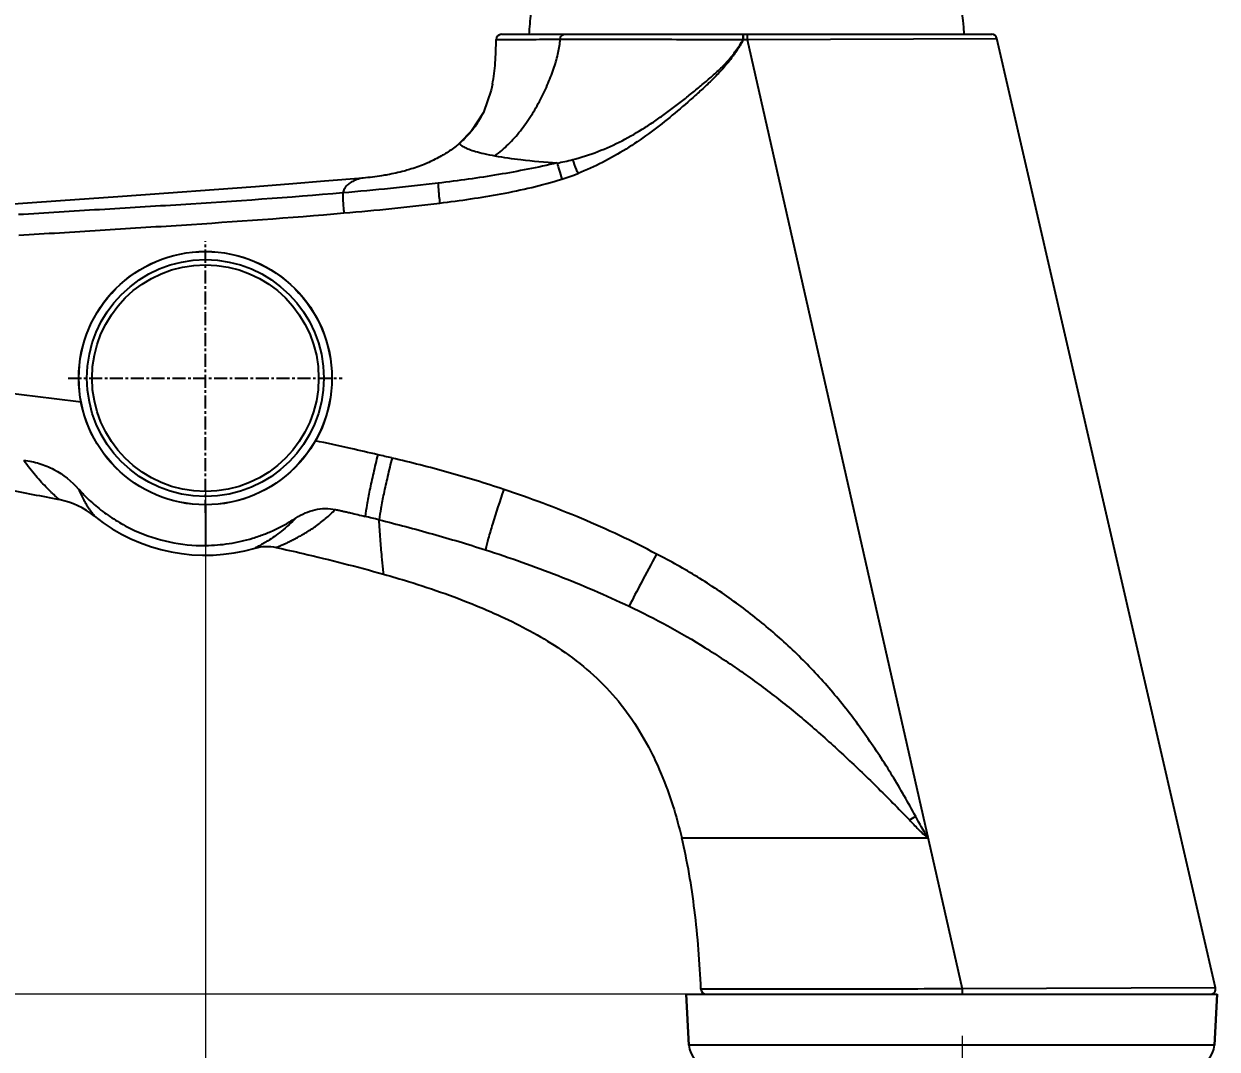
# Model space of a CAD drawing. Header units: millimetres. Extents: x 1091 to 1735, y 843 to 1297.
# Drawn here: x 1424.9 to 1539.6, y 1120.1 to 1218.5 of the extents above; entities that cross this region are included whole.
import ezdxf

# ---------------------------------------------------------------- set-up
doc = ezdxf.new("R2010")
doc.units = ezdxf.units.MM
doc.linetypes.add('CENTER', pattern=[2, 1.25, -0.25, 0.25, -0.25])
doc.layers.add('02___PRT_ALL_AXES', color=7, linetype='Continuous')
doc.styles.add('Daelim Dimension', font='')
doc.styles.get('Daelim Dimension').set_extended_font_data('나눔고딕')
doc.dimstyles.new('DEFAULT', dxfattribs={"dimscale": 2, "dimtxt": 2, "dimasz": 2, "dimexe": 0, "dimexo": 2, "dimgap": 1, "dimtad": 1, "dimdec": 1, "dimzin": 9, "dimdsep": 46, "dimtxsty": 'Daelim Dimension', "dimcen": 0.5, "dimclrd": 252, "dimclre": 252, "dimclrt": 3, "dimadec": 1, "dimazin": 0, "dimtfac": 1, "dimtdec": 1, "dimtix": 1, "dimtmove": 0, "dimatfit": 3, "dimfxl": 1, "dimtolj": 1, "dimtzin": 1, "dimlwd": 9, "dimlwe": 9, "dimarcsym": 0})

# ---------------------------------------------------------------- blocks, each defined once
blk = doc.blocks.new('*D3')
at = {"color": 5, "lineweight": 9, "transparency": 16777216}
for p, q in [((1400.37, 1261.49), (1329.01, 1261.49)), ((1329.01, 1129.39), (1329.01, 1257.49)), ((1535.55, 1125.39), (1329.01, 1125.39))]:
    blk.add_line(p, q, dxfattribs=at)
at = {"color": 5, "transparency": 16777216}
for points in [[(1328.35, 1257.49), (1329.68, 1257.49), (1329.01, 1261.49)], [(1328.35, 1129.39), (1329.68, 1129.39), (1329.01, 1125.39)]]:
    blk.add_solid(points, dxfattribs=at)
at = {"layer": 'Defpoints', "color": 0, "transparency": 16777216}
for p in [(1329.01, 1261.49), (1404.37, 1261.49), (1539.55, 1125.39)]:
    blk.add_point(p, dxfattribs=at)
at = {"color": 7, "transparency": 16777216, "insert": (1321.56, 1193.44), "char_height": 10, "attachment_point": 5, "rotation": 90, "style": 'Daelim Dimension'}
blk.add_mtext('\\A1;136', dxfattribs=at)
blk = doc.blocks.new('*D4')
at = {"color": 5, "lineweight": 9, "transparency": 16777216}
for p, q in [((1442.38, 1173.94), (1442.38, 1103.6)), ((1515.05, 1121.39), (1515.05, 1103.6)), ((1511.05, 1103.6), (1446.38, 1103.6))]:
    blk.add_line(p, q, dxfattribs=at)
at = {"color": 5, "transparency": 16777216}
for points in [[(1446.38, 1104.27), (1446.38, 1102.93), (1442.38, 1103.6)], [(1511.05, 1104.27), (1511.05, 1102.93), (1515.05, 1103.6)]]:
    blk.add_solid(points, dxfattribs=at)
at = {"layer": 'Defpoints', "color": 0, "transparency": 16777216}
for p in [(1442.38, 1177.94), (1515.05, 1125.39), (1442.38, 1103.6)]:
    blk.add_point(p, dxfattribs=at)
at = {"color": 7, "transparency": 16777216, "insert": (1478.72, 1111.05), "char_height": 10, "attachment_point": 5, "style": 'Daelim Dimension'}
blk.add_mtext('\\A1;73', dxfattribs=at)
blk = doc.blocks.new('*D5')
at = {"color": 5, "lineweight": 9, "transparency": 16777216}
for p, q in [((1442.38, 1167.6), (1442.38, 1103.6)), ((1401.54, 1164.71), (1401.54, 1103.6)), ((1438.38, 1103.6), (1405.54, 1103.6))]:
    blk.add_line(p, q, dxfattribs=at)
at = {"color": 5, "transparency": 16777216}
for points in [[(1405.54, 1104.27), (1405.54, 1102.93), (1401.54, 1103.6)], [(1438.38, 1104.27), (1438.38, 1102.93), (1442.38, 1103.6)]]:
    blk.add_solid(points, dxfattribs=at)
at = {"layer": 'Defpoints', "color": 0, "transparency": 16777216}
for p in [(1442.38, 1171.6), (1401.54, 1168.71), (1401.54, 1103.6)]:
    blk.add_point(p, dxfattribs=at)
at = {"color": 7, "transparency": 16777216, "insert": (1421.96, 1110.94), "char_height": 10, "attachment_point": 5, "style": 'Daelim Dimension'}
blk.add_mtext('\\A1;41', dxfattribs=at)
blk = doc.blocks.new('*D7')
at = {"color": 5, "lineweight": 9, "transparency": 16777216}
for p, q in [((1397.48, 1168.72), (1354.37, 1168.72)), ((1354.37, 1164.72), (1354.37, 1129.39)), ((1487.29, 1125.39), (1354.37, 1125.39))]:
    blk.add_line(p, q, dxfattribs=at)
at = {"color": 5, "transparency": 16777216}
for points in [[(1353.7, 1164.72), (1355.04, 1164.72), (1354.37, 1168.72)], [(1353.7, 1129.39), (1355.04, 1129.39), (1354.37, 1125.39)]]:
    blk.add_solid(points, dxfattribs=at)
at = {"layer": 'Defpoints', "color": 0, "transparency": 16777216}
for p in [(1401.48, 1168.72), (1354.37, 1125.39), (1491.29, 1125.39)]:
    blk.add_point(p, dxfattribs=at)
at = {"color": 7, "transparency": 16777216, "insert": (1346.92, 1147.06), "char_height": 10, "attachment_point": 5, "rotation": 90, "style": 'Daelim Dimension'}
blk.add_mtext('\\A1;43', dxfattribs=at)

msp = doc.modelspace()

# ---------------------------------------------------------------- linework, layer by layer
at = {"color": 7, "linetype": 'Continuous'}
for p, q in [((1470.81, 1217.52), (1517.91, 1217.52)), ((1494.43, 1217.02), (1518.4, 1217.13)), ((1539.39, 1126.01), (1518.4, 1217.13)), ((1494.43, 1217.02), (1515.05, 1125.9)), ((1469.08, 1210.02), (1467.95, 1208.26)), ((1467.95, 1208.26), (1466.77, 1207.05)), ((1457.53, 1203.72), (1453.83, 1203.41)), ((1442.38, 1172.35), (1442.38, 1168.45)), ((1488.13, 1140.39), (1511.77, 1140.39)), ((1539.39, 1126.01), (1515.05, 1125.9)), ((1488.55, 1125.39), (1488.81, 1120.49)), ((1489.48, 1125.39), (1537.91, 1125.39)), ((1539.55, 1125.39), (1539.3, 1120.49)), ((1539.3, 1120.49), (1488.81, 1120.49))]:
    msp.add_line(p, q, dxfattribs=at)
at = {"color": 7, "linetype": 'CENTER'}
for p, q in [((1442.38, 1171.6), (1442.38, 1197.68)), ((1429.22, 1184.52), (1455.53, 1184.52))]:
    msp.add_line(p, q, dxfattribs=at)
at = {"color": 7, "linetype": 'Continuous'}
for points in [[(1469.95, 1212.73), (1469.83, 1212.17), (1469.08, 1210.02)], [(1453.83, 1203.41), (1450.78, 1203.16), (1447.2, 1202.88), (1443.23, 1202.58), (1438.85, 1202.26), (1433.98, 1201.92)], [(1433.98, 1201.92), (1428.47, 1201.54), (1422.11, 1201.1), (1414.75, 1200.59)]]:
    msp.add_lwpolyline(points, dxfattribs=at)
for radius in [12.16, 12.15, 11.37, 10.88]:
    msp.add_circle((1442.38, 1184.52), radius, dxfattribs=at)
for centre, radius, start, end in [((1494.36, 1216.56), 20.92, 2.6491, 31.8124), ((1494.37, 1216.55), 20.93, 171.8262, 177.3496), ((1470.81, 1217.02), 0.5, 90.0014, 179.4494), ((1517.92, 1217.02), 0.5, 12.993, 90.0864), ((1460.94, 1213.99), 9.06, 321.6915, 331.5727), ((1460.8, 1214.1), 9.24, 319.629, 321.7017), ((1471.99, 1227.63), 22.85, 280.5056, 284.3875), ((1469.91, 1225.26), 22.66, 287.1819, 291.3835), ((1414.33, 988.11), 194.26, 77.5111, 78.5443), ((1338.66, 653.71), 537.1, 76.9101, 77.0592), ((1426.72, 1164.99), 8.04, 51.3322, 78.3847), ((1442.38, 1184.52), 17, 231.266, 286.3553), ((1418.49, 1007.15), 168.72, 76.0826, 76.5524), ((1402.9, 1330.26), 216.5, 299.6488, 299.8317), ((1490.48, 1125.89), 0.5, 182.6203, 269.9975), ((1538.91, 1125.89), 0.5, 269.9102, 12.9725), ((1490.81, 1120.59), 2, 183, 270), ((1537.3, 1120.59), 2, 270, 357)]:
    msp.add_arc(centre, radius, start, end, dxfattribs=at)
for points, knots in [([(1476.47, 1217.05), (1476.47, 1217.11), (1476.49, 1217.23), (1476.57, 1217.39), (1476.69, 1217.49), (1476.79, 1217.52), (1476.84, 1217.52)], [0, 0, 0, 0, 0.282652, 0.546604, 0.783591, 1, 1, 1, 1]), ([(1494.04, 1217.03), (1494.04, 1217.09), (1494.03, 1217.18), (1494.03, 1217.3), (1494.03, 1217.37), (1494.04, 1217.43), (1494.04, 1217.47), (1494.04, 1217.5), (1494.04, 1217.51), (1494.04, 1217.52), (1494.04, 1217.52), (1494.04, 1217.52)], [0, 0, 0, 0, 0.382676, 0.555391, 0.706591, 0.830684, 0.923094, 0.956139, 0.980035, 0.994631, 1, 1, 1, 1]), ([(1494.05, 1217.02), (1494.05, 1217.09), (1494.05, 1217.18), (1494.05, 1217.3), (1494.05, 1217.37), (1494.05, 1217.43), (1494.05, 1217.48), (1494.05, 1217.5), (1494.05, 1217.52), (1494.04, 1217.52)], [0, 0, 0, 0, 0.381537, 0.553841, 0.704673, 0.828353, 0.920318, 0.977219, 1, 1, 1, 1]), ([(1494.43, 1217.52), (1494.43, 1217.52), (1494.43, 1217.52), (1494.43, 1217.51), (1494.43, 1217.5), (1494.43, 1217.48), (1494.43, 1217.46), (1494.43, 1217.43), (1494.43, 1217.37), (1494.43, 1217.3), (1494.43, 1217.18), (1494.43, 1217.09), (1494.43, 1217.02)], [0, 0, 0, 0, 0.004861, 0.019273, 0.043069, 0.076068, 0.118025, 0.168461, 0.29263, 0.444001, 0.616973, 1, 1, 1, 1]), ([(1469.95, 1212.73), (1470.09, 1213.41), (1470.26, 1214.84), (1470.3, 1216.28), (1470.31, 1217.03)], [0, 0, 0, 0, 0.478581, 1, 1, 1, 1]), ([(1470.19, 1205.86), (1470.64, 1206.19), (1471.51, 1206.94), (1472.67, 1208.25), (1473.69, 1209.7), (1474.58, 1211.23), (1475.31, 1212.79), (1475.89, 1214.3), (1476.28, 1215.71), (1476.43, 1216.62), (1476.47, 1217.05)], [0, 0, 0, 0, 0.12801, 0.261302, 0.397556, 0.533604, 0.66579, 0.790204, 0.902871, 1, 1, 1, 1]), ([(1470.31, 1217.03), (1470.31, 1217.03), (1470.31, 1217.03), (1470.32, 1217.03), (1470.33, 1217.03), (1470.34, 1217.03), (1470.37, 1217.03), (1470.42, 1217.03), (1470.48, 1217.03), (1470.55, 1217.03), (1470.63, 1217.03), (1470.77, 1217.03), (1470.97, 1217.03), (1471.24, 1217.03), (1471.57, 1217.03), (1471.94, 1217.03), (1472.35, 1217.03), (1473, 1217.03), (1473.91, 1217.03), (1475.13, 1217.05), (1476, 1217.05), (1476.47, 1217.05)], [0, 0, 0, 0, 0.000268, 0.001068, 0.002396, 0.004252, 0.009535, 0.016901, 0.026332, 0.037811, 0.051322, 0.066847, 0.103873, 0.148757, 0.201365, 0.261553, 0.329165, 0.404045, 0.575207, 0.774491, 1, 1, 1, 1]), ([(1476.47, 1217.05), (1477.69, 1217.05), (1481.11, 1217.05), (1486.96, 1217.04), (1491.6, 1217.03), (1494.03, 1217.03)], [0, 0, 0, 0, 0.208894, 0.583808, 1, 1, 1, 1]), ([(1477.67, 1205.5), (1478.49, 1205.71), (1480.1, 1206.23), (1482.42, 1207.27), (1484.26, 1208.34), (1485.68, 1209.27), (1486.72, 1210.02), (1487.73, 1210.78), (1488.74, 1211.57), (1489.73, 1212.38), (1490.71, 1213.2), (1491.5, 1213.9), (1492.12, 1214.49), (1492.55, 1214.96), (1492.97, 1215.44), (1493.34, 1215.96), (1493.7, 1216.48), (1493.94, 1216.84), (1494.04, 1217.03)], [0, 0, 0, 0, 0.124046, 0.248802, 0.373839, 0.436419, 0.499014, 0.561622, 0.624233, 0.686848, 0.749469, 0.812087, 0.843407, 0.874742, 0.90605, 0.937354, 0.968695, 1, 1, 1, 1]), ([(1494.04, 1217.03), (1493.99, 1216.93), (1493.9, 1216.74), (1493.74, 1216.46), (1493.56, 1216.18), (1493.38, 1215.91), (1493.2, 1215.65), (1492.95, 1215.29), (1492.62, 1214.86), (1492.21, 1214.36), (1491.63, 1213.72), (1490.87, 1212.96), (1489.92, 1212.08), (1488.63, 1210.93), (1486.99, 1209.53), (1484.94, 1207.94), (1482.8, 1206.48), (1480.55, 1205.19), (1478.98, 1204.48), (1478.17, 1204.16)], [0, 0, 0, 0, 0.01563, 0.031251, 0.046887, 0.062516, 0.078142, 0.093771, 0.125028, 0.156285, 0.187542, 0.250051, 0.312563, 0.375074, 0.50009, 0.625097, 0.750089, 0.875058, 1, 1, 1, 1]), ([(1467.83, 1208.12), (1467.75, 1208.02), (1467.42, 1207.65), (1467.06, 1207.3), (1466.77, 1207.05)], [0, 0, 0, 0, 0.247117, 1, 1, 1, 1]), ([(1466.77, 1207.05), (1466.67, 1206.96), (1466.24, 1206.61), (1465.79, 1206.29), (1465.44, 1206.07)], [0, 0, 0, 0, 0.245229, 1, 1, 1, 1]), ([(1466.77, 1207.05), (1466.77, 1207.04), (1466.8, 1207), (1466.87, 1206.92), (1467.04, 1206.8), (1467.33, 1206.64), (1467.76, 1206.46), (1468.38, 1206.26), (1469.2, 1206.05), (1469.84, 1205.92), (1470.19, 1205.86)], [0, 0, 0, 0, 0.008684, 0.037006, 0.090377, 0.175774, 0.301034, 0.474445, 0.704543, 1, 1, 1, 1]), ([(1465.44, 1206.07), (1465.31, 1206), (1464.8, 1205.69), (1464.26, 1205.41), (1463.84, 1205.23)], [0, 0, 0, 0, 0.243709, 1, 1, 1, 1]), ([(1470.19, 1205.86), (1471.02, 1205.71), (1473, 1205.43), (1475, 1205.25), (1476.16, 1205.17)], [0, 0, 0, 0, 0.419307, 1, 1, 1, 1]), ([(1461.98, 1204.54), (1461.82, 1204.49), (1461.12, 1204.29), (1460.41, 1204.14), (1459.88, 1204.04)], [0, 0, 0, 0, 0.242189, 1, 1, 1, 1]), ([(1463.84, 1205.23), (1463.7, 1205.16), (1463.09, 1204.91), (1462.46, 1204.69), (1461.98, 1204.54)], [0, 0, 0, 0, 0.242701, 1, 1, 1, 1]), ([(1476.16, 1205.17), (1475.23, 1204.95), (1473.35, 1204.56), (1469.55, 1203.86), (1466.67, 1203.47), (1464.74, 1203.23)], [0, 0, 0, 0, 0.247605, 0.495807, 1, 1, 1, 1]), ([(1476.16, 1205.17), (1476.22, 1204.94), (1476.36, 1204.42), (1476.52, 1203.91), (1476.61, 1203.61)], [0, 0, 0, 0, 0.431929, 1, 1, 1, 1]), ([(1478.17, 1204.16), (1478.13, 1204.29), (1477.95, 1204.73), (1477.79, 1205.18), (1477.67, 1205.5)], [0, 0, 0, 0, 0.277467, 1, 1, 1, 1]), ([(1457.53, 1203.72), (1457.44, 1203.71), (1457.13, 1203.64), (1456.71, 1203.5), (1456.28, 1203.27), (1455.96, 1203.02), (1455.71, 1202.7), (1455.62, 1202.43), (1455.59, 1202.3)], [0, 0, 0, 0, 0.110724, 0.368826, 0.521983, 0.678737, 0.836005, 1, 1, 1, 1]), ([(1459.88, 1204.04), (1459.69, 1204), (1458.91, 1203.87), (1458.13, 1203.77), (1457.53, 1203.72)], [0, 0, 0, 0, 0.242041, 1, 1, 1, 1]), ([(1464.89, 1201.32), (1465.88, 1201.44), (1467.85, 1201.71), (1470.8, 1202.19), (1473.73, 1202.8), (1475.65, 1203.32), (1476.61, 1203.62)], [0, 0, 0, 0, 0.249608, 0.49943, 0.749548, 1, 1, 1, 1]), ([(1455.59, 1202.3), (1450.41, 1201.85), (1442.62, 1201.31), (1432.23, 1200.69), (1427.03, 1200.37), (1424.43, 1200.21)], [0, 0, 0, 0, 0.499995, 0.750005, 1, 1, 1, 1]), ([(1455.59, 1202.3), (1455.59, 1202.27), (1455.58, 1202.2), (1455.58, 1202.06), (1455.58, 1201.87), (1455.59, 1201.63), (1455.6, 1201.35), (1455.63, 1200.93), (1455.66, 1200.59), (1455.68, 1200.37)], [0, 0, 0, 0, 0.041399, 0.112789, 0.212203, 0.336709, 0.48243, 0.644939, 1, 1, 1, 1]), ([(1464.74, 1203.23), (1463.22, 1203.05), (1460.17, 1202.71), (1457.12, 1202.43), (1455.59, 1202.3)], [0, 0, 0, 0, 0.499833, 1, 1, 1, 1]), ([(1464.74, 1203.23), (1464.73, 1203.2), (1464.73, 1203.12), (1464.74, 1202.98), (1464.75, 1202.79), (1464.77, 1202.45), (1464.82, 1201.95), (1464.87, 1201.54), (1464.89, 1201.32)], [0, 0, 0, 0, 0.047361, 0.122817, 0.223951, 0.348212, 0.652623, 1, 1, 1, 1]), ([(1424.47, 1198.23), (1427.07, 1198.4), (1432.27, 1198.72), (1442.68, 1199.37), (1450.48, 1199.92), (1455.68, 1200.37)], [0, 0, 0, 0, 0.24999, 0.499989, 1, 1, 1, 1]), ([(1430.46, 1182.2), (1427.68, 1182.57), (1422.04, 1183.24), (1416.38, 1183.76), (1413.5, 1183.98)], [0, 0, 0, 0, 0.492275, 1, 1, 1, 1]), ([(1458.94, 1177.17), (1458.79, 1176.58), (1458.52, 1175.44), (1458.17, 1173.83), (1457.9, 1172.45), (1457.77, 1171.61), (1457.73, 1171.25)], [0, 0, 0, 0, 0.301905, 0.58088, 0.819404, 1, 1, 1, 1]), ([(1424.95, 1176.62), (1425.45, 1176.58), (1426.45, 1176.37), (1428.32, 1175.59), (1429.54, 1174.62), (1430.21, 1173.87)], [0, 0, 0, 0, 0.250083, 0.500438, 1, 1, 1, 1]), ([(1428.34, 1172.86), (1428.34, 1172.86), (1428.33, 1172.87), (1428.31, 1172.88), (1428.29, 1172.9), (1428.25, 1172.93), (1428.2, 1172.98), (1428.12, 1173.05), (1428, 1173.16), (1427.84, 1173.31), (1427.64, 1173.5), (1427.42, 1173.72), (1427.09, 1174.05), (1426.63, 1174.53), (1426.08, 1175.16), (1425.5, 1175.86), (1425.13, 1176.36), (1424.95, 1176.62)], [0, 0, 0, 0, 0.001572, 0.00581, 0.012694, 0.022196, 0.034263, 0.048819, 0.085091, 0.130381, 0.184025, 0.245211, 0.312991, 0.464713, 0.632641, 0.812266, 1, 1, 1, 1]), ([(1460.31, 1176.85), (1460.16, 1176.26), (1459.88, 1175.12), (1459.52, 1173.5), (1459.25, 1172.12), (1459.12, 1171.28), (1459.07, 1170.92)], [0, 0, 0, 0, 0.302211, 0.582042, 0.820112, 1, 1, 1, 1]), ([(1471.04, 1173.83), (1470.16, 1174.13), (1468.38, 1174.7), (1465.7, 1175.48), (1463.01, 1176.2), (1461.21, 1176.64), (1460.31, 1176.85)], [0, 0, 0, 0, 0.250038, 0.500827, 0.750481, 1, 1, 1, 1]), ([(1421.63, 1174.14), (1422.19, 1174.04), (1424.43, 1173.64), (1426.66, 1173.2), (1428.34, 1172.86)], [0, 0, 0, 0, 0.247236, 1, 1, 1, 1]), ([(1430.21, 1173.87), (1430.29, 1173.68), (1430.45, 1173.32), (1430.71, 1172.82), (1430.96, 1172.38), (1431.2, 1172), (1431.38, 1171.74), (1431.51, 1171.56), (1431.59, 1171.46), (1431.65, 1171.38), (1431.7, 1171.32), (1431.73, 1171.28), (1431.74, 1171.27), (1431.74, 1171.26)], [0, 0, 0, 0, 0.202981, 0.389258, 0.557413, 0.705145, 0.82788, 0.878264, 0.920484, 0.954119, 0.978821, 0.994233, 1, 1, 1, 1]), ([(1430.21, 1173.87), (1430.3, 1173.77), (1430.49, 1173.56), (1430.87, 1173.15), (1431.38, 1172.67), (1432.02, 1172.12), (1432.92, 1171.42), (1434.11, 1170.64), (1436.15, 1169.58), (1438.91, 1168.67), (1441.22, 1168.44), (1442.38, 1168.45)], [0, 0, 0, 0, 0.03049, 0.061053, 0.122401, 0.184021, 0.24589, 0.370264, 0.495445, 0.747107, 1, 1, 1, 1]), ([(1471.04, 1173.83), (1470.66, 1172.73), (1470.15, 1171.16), (1469.58, 1169.23), (1469.36, 1168.4), (1469.27, 1168.04)], [0, 0, 0, 0, 0.576943, 0.815949, 1, 1, 1, 1]), ([(1485.71, 1167.63), (1484.54, 1168.25), (1482.16, 1169.44), (1477.3, 1171.6), (1473.56, 1172.99), (1471.04, 1173.83)], [0, 0, 0, 0, 0.250154, 0.500239, 1, 1, 1, 1]), ([(1449.17, 1168.27), (1449.16, 1168.28), (1449.22, 1168.29), (1449.25, 1168.3), (1449.32, 1168.32), (1449.4, 1168.35), (1449.53, 1168.41), (1449.72, 1168.49), (1450, 1168.61), (1450.33, 1168.77), (1450.7, 1168.95), (1451.12, 1169.16), (1451.55, 1169.4), (1452.01, 1169.67), (1452.49, 1169.97), (1452.97, 1170.29), (1453.46, 1170.65), (1454.11, 1171.18), (1454.57, 1171.61), (1454.88, 1171.91)], [0, 0, 0, 0, 0.004894, 0.012265, 0.022033, 0.033926, 0.04804, 0.083331, 0.128254, 0.181958, 0.243404, 0.311526, 0.385257, 0.463724, 0.54621, 0.632017, 0.720484, 0.811095, 1, 1, 1, 1]), ([(1451.09, 1171.11), (1451.37, 1171.29), (1451.95, 1171.6), (1452.9, 1171.91), (1453.89, 1172.04), (1454.56, 1171.98), (1454.88, 1171.91)], [0, 0, 0, 0, 0.25021, 0.500258, 0.750166, 1, 1, 1, 1]), ([(1454.88, 1171.91), (1455, 1171.88), (1455.24, 1171.83), (1455.6, 1171.75), (1455.95, 1171.67), (1456.43, 1171.56), (1457.02, 1171.42), (1457.49, 1171.31), (1457.73, 1171.25)], [0, 0, 0, 0, 0.125065, 0.250102, 0.375098, 0.500085, 0.750046, 1, 1, 1, 1]), ([(1442.38, 1168.46), (1443.15, 1168.46), (1444.68, 1168.59), (1446.56, 1169.02), (1448.02, 1169.52), (1449.08, 1169.97), (1449.94, 1170.41), (1450.6, 1170.79), (1450.93, 1171), (1451.09, 1171.1)], [0, 0, 0, 0, 0.249841, 0.499774, 0.624836, 0.749876, 0.874902, 0.937438, 1, 1, 1, 1]), ([(1451.09, 1171.1), (1450.86, 1170.87), (1450.41, 1170.42), (1449.71, 1169.83), (1449.05, 1169.33), (1448.52, 1168.98), (1448.14, 1168.75), (1447.9, 1168.61), (1447.69, 1168.49), (1447.51, 1168.39), (1447.38, 1168.32), (1447.29, 1168.28), (1447.24, 1168.25), (1447.21, 1168.23), (1447.18, 1168.22), (1447.17, 1168.21), (1447.16, 1168.21), (1447.16, 1168.21), (1447.17, 1168.21), (1447.17, 1168.21)], [0, 0, 0, 0, 0.200859, 0.388622, 0.5597, 0.708987, 0.773548, 0.830661, 0.880213, 0.922098, 0.956179, 0.970056, 0.981522, 0.990336, 0.996257, 0.998059, 0.99905, 0.999247, 1, 1, 1, 1]), ([(1459.5, 1165.7), (1459.49, 1165.86), (1459.43, 1166.42), (1459.32, 1167.55), (1459.18, 1169.13), (1459.11, 1170.3), (1459.07, 1170.92)], [0, 0, 0, 0, 0.090337, 0.324206, 0.645943, 1, 1, 1, 1]), ([(1459.07, 1170.92), (1460.79, 1170.5), (1464.21, 1169.59), (1467.59, 1168.58), (1469.27, 1168.04)], [0, 0, 0, 0, 0.501255, 1, 1, 1, 1]), ([(1447.17, 1168.21), (1447.49, 1168.31), (1448.16, 1168.41), (1448.84, 1168.35), (1449.17, 1168.27)], [0, 0, 0, 0, 0.499999, 1, 1, 1, 1]), ([(1449.17, 1168.27), (1450.04, 1168.08), (1453.5, 1167.29), (1456.95, 1166.43), (1459.5, 1165.7)], [0, 0, 0, 0, 0.250645, 1, 1, 1, 1]), ([(1469.27, 1168.04), (1471.63, 1167.29), (1476.29, 1165.64), (1480.84, 1163.69), (1483.07, 1162.63)], [0, 0, 0, 0, 0.500051, 1, 1, 1, 1]), ([(1485.71, 1167.63), (1485.21, 1166.7), (1484.32, 1165.04), (1483.45, 1163.38), (1483.07, 1162.63)], [0, 0, 0, 0, 0.558005, 1, 1, 1, 1]), ([(1510.6, 1142.45), (1509.88, 1143.77), (1508.4, 1146.38), (1505.93, 1150.14), (1503.22, 1153.74), (1500.23, 1157.1), (1496.94, 1160.18), (1493.41, 1162.97), (1489.68, 1165.49), (1487.05, 1166.94), (1485.71, 1167.63)], [0, 0, 0, 0, 0.125032, 0.250052, 0.375056, 0.50004, 0.625011, 0.749997, 0.875, 1, 1, 1, 1]), ([(1459.5, 1165.7), (1460.3, 1165.48), (1463.46, 1164.54), (1466.58, 1163.45), (1468.85, 1162.5)], [0, 0, 0, 0, 0.252514, 1, 1, 1, 1]), ([(1468.85, 1162.5), (1469.5, 1162.22), (1472.04, 1161.11), (1474.49, 1159.8), (1476.22, 1158.66)], [0, 0, 0, 0, 0.254139, 1, 1, 1, 1]), ([(1483.07, 1162.63), (1485.58, 1161.44), (1489.25, 1159.44), (1493.88, 1156.37), (1497.24, 1153.9), (1500.5, 1151.22), (1503.15, 1148.84), (1505.26, 1146.85), (1506.85, 1145.31), (1508.43, 1143.73), (1509.48, 1142.65), (1510, 1142.11)], [0, 0, 0, 0, 0.245044, 0.366966, 0.489131, 0.612636, 0.738768, 0.802988, 0.86794, 0.933598, 1, 1, 1, 1]), ([(1476.22, 1158.66), (1477.19, 1158.02), (1479.06, 1156.64), (1480.72, 1155.02), (1481.48, 1154.16)], [0, 0, 0, 0, 0.504507, 1, 1, 1, 1]), ([(1481.48, 1154.16), (1482.25, 1153.3), (1483.66, 1151.44), (1484.81, 1149.4), (1485.33, 1148.35)], [0, 0, 0, 0, 0.495577, 1, 1, 1, 1]), ([(1485.33, 1148.35), (1485.63, 1147.74), (1486.79, 1145.17), (1487.63, 1142.47), (1488.13, 1140.39)], [0, 0, 0, 0, 0.241854, 1, 1, 1, 1]), ([(1510, 1142.11), (1510.13, 1141.96), (1510.42, 1141.66), (1510.85, 1141.21), (1511.29, 1140.79), (1511.61, 1140.52), (1511.77, 1140.39)], [0, 0, 0, 0, 0.249954, 0.49997, 0.749962, 1, 1, 1, 1]), ([(1489.98, 1125.87), (1489.86, 1128.4), (1489.5, 1133.28), (1488.68, 1138.11), (1488.13, 1140.39)], [0, 0, 0, 0, 0.517981, 1, 1, 1, 1]), ([(1515.05, 1125.9), (1513.44, 1125.89), (1510.27, 1125.88), (1506.36, 1125.87), (1503.37, 1125.87), (1501.27, 1125.87), (1499.3, 1125.86), (1497.48, 1125.86), (1495.82, 1125.86), (1494.34, 1125.87), (1493.23, 1125.87), (1492.45, 1125.87), (1491.94, 1125.87), (1491.49, 1125.87), (1491.09, 1125.87), (1490.76, 1125.87), (1490.52, 1125.87), (1490.36, 1125.87), (1490.26, 1125.87), (1490.18, 1125.87), (1490.11, 1125.87), (1490.06, 1125.87), (1490.03, 1125.87), (1490.01, 1125.87), (1490, 1125.87), (1489.99, 1125.87), (1489.98, 1125.87), (1489.98, 1125.87), (1489.98, 1125.87)], [0, 0, 0, 0, 0.19348, 0.379253, 0.467466, 0.55168, 0.630319, 0.702937, 0.769449, 0.828794, 0.879933, 0.902404, 0.922716, 0.940755, 0.956443, 0.969728, 0.980604, 0.985141, 0.989076, 0.992409, 0.995139, 0.997264, 0.998099, 0.998783, 0.999315, 0.999696, 0.999924, 1, 1, 1, 1]), ([(1515.05, 1125.9), (1515.05, 1125.83), (1515.05, 1125.74), (1515.05, 1125.62), (1515.05, 1125.55), (1515.05, 1125.49), (1515.05, 1125.46), (1515.05, 1125.43), (1515.05, 1125.42), (1515.05, 1125.41), (1515.05, 1125.4), (1515.05, 1125.39), (1515.05, 1125.39)], [0, 0, 0, 0, 0.382372, 0.555324, 0.706852, 0.831217, 0.88175, 0.923784, 0.956848, 0.980702, 0.995149, 1, 1, 1, 1]), ([(1491.5, 1125.39), (1491.5, 1125.39), (1492.16, 1125.39), (1494.66, 1125.39), (1496.53, 1125.39), (1501.11, 1125.39), (1503.81, 1125.39), (1509.75, 1125.39), (1512.87, 1125.39), (1516.07, 1125.39)], [0, 0, 0, 0, 0.25, 0.25, 0.5, 0.5, 0.75, 0.75, 1, 1, 1, 1]), ([(1516.07, 1125.39), (1522.37, 1125.39), (1528.55, 1125.39), (1535.14, 1125.39), (1536.91, 1125.39), (1538.77, 1125.39), (1539.25, 1125.39), (1539.55, 1125.39)], [0, 0, 0, 0, 0.5, 0.5, 0.75, 0.75, 0.8871327, 0.8871327, 0.8871327, 0.8871327])]:
    msp.add_open_spline(points, degree=3, knots=knots, dxfattribs=at)
for points in [[(1494.05, 1217.02), (1494.18, 1217.02), (1494.3, 1217.02), (1494.43, 1217.02)], [(1455.68, 1200.37), (1458.75, 1200.63), (1461.83, 1200.93), (1464.89, 1201.32)], [(1458.94, 1177.17), (1458.07, 1177.37), (1457.21, 1177.57), (1456.34, 1177.76)], [(1511.77, 1140.39), (1511.36, 1141.07), (1510.97, 1141.76), (1510.6, 1142.45)]]:
    msp.add_open_spline(points, degree=3, dxfattribs=at)
at = {"layer": '02___PRT_ALL_AXES', "color": 7, "linetype": 'Continuous'}
for p, q in [((1488.55, 1125.39), (1535.09, 1125.39)), ((1488.81, 1120.49), (1488.55, 1125.39)), ((1539.3, 1120.49), (1539.55, 1125.39))]:
    msp.add_line(p, q, dxfattribs=at)

# ---------------------------------------------------------------- dimensions: what is measured, and where the dimension line sits
at = {"color": 7}
dim = msp.add_linear_dim(base=(1329.01, 1261.49), p1=(1539.55, 1125.39), p2=(1404.37, 1261.49), angle=90, dimstyle='DEFAULT', override={"dimtxt": 5, "dimdec": 0, "dimclrd": 5, "dimclre": 5, "dimclrt": 7}, dxfattribs=at)
dim.commit()
dim.dimension.update_dxf_attribs({"geometry": '*D3', "text_midpoint": (1329.01, 1193.44), "dimtype": 160})
for base, p1, p2, picture, middle in [((1442.38, 1103.6), (1515.05, 1125.39), (1442.38, 1177.94), '*D4', (1478.72, 1111.05)), ((1401.54, 1103.6), (1442.38, 1171.6), (1401.54, 1168.71), '*D5', (1421.96, 1110.94))]:
    dim = msp.add_linear_dim(base=base, p1=p1, p2=p2, dimstyle='DEFAULT', override={"dimtxt": 5, "dimdec": 0, "dimclrd": 5, "dimclre": 5, "dimclrt": 7}, dxfattribs=at)
    dim.commit()
    dim.dimension.update_dxf_attribs({"geometry": picture, "text_midpoint": middle})
dim = msp.add_linear_dim(base=(1354.37, 1125.39), p1=(1401.48, 1168.72), p2=(1491.29, 1125.39), angle=90, dimstyle='DEFAULT', override={"dimtxt": 5, "dimdec": 0, "dimclrd": 5, "dimclre": 5, "dimclrt": 7}, dxfattribs=at)
dim.commit()
dim.dimension.update_dxf_attribs({"geometry": '*D7', "text_midpoint": (1346.92, 1147.06)})

doc.saveas('drawing.dxf')
